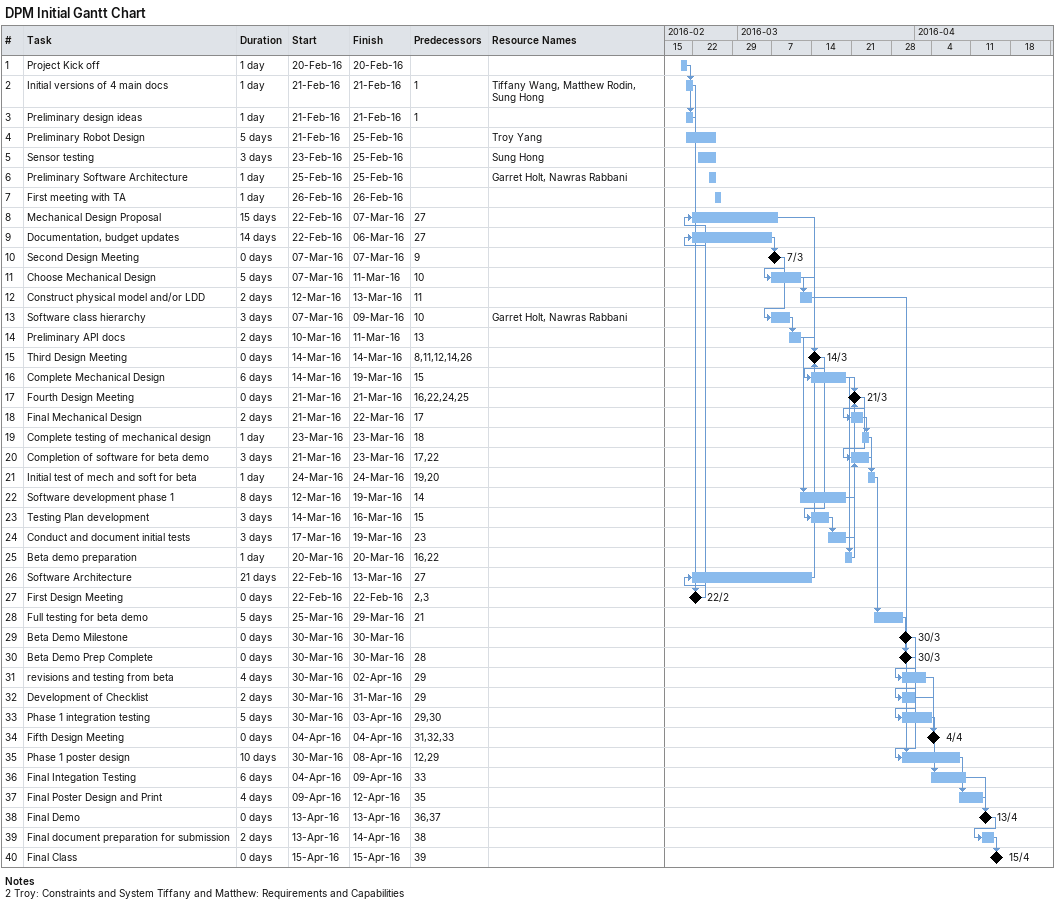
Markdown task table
DPM Initial Gantt Chart

| ID | Task | Duration | Start | Finish | Predecessors | Resources |
|---|---|---|---|---|---|---|
| 1 | Project Kick off | 1d | 2016-02-20 | 2016-02-20 |  |  |
| 2 | Initial versions of 4 main docs | 1d | 2016-02-21 | 2016-02-21 | 1 | Tiffany Wang, Matthew Rodin, Sung Hong |
| 3 | Preliminary design ideas | 1d | 2016-02-21 | 2016-02-21 | 1 |  |
| 4 | Preliminary Robot Design | 5d | 2016-02-21 | 2016-02-25 |  | Troy Yang |
| 5 | Sensor testing | 3d | 2016-02-23 | 2016-02-25 |  | Sung Hong |
| 6 | Preliminary Software Architecture | 1d | 2016-02-25 | 2016-02-25 |  | Garret Holt, Nawras Rabbani |
| 7 | First meeting with TA | 1d | 2016-02-26 | 2016-02-26 |  |  |
| 8 | Mechanical Design Proposal | 15d | 2016-02-22 | 2016-03-07 | 27 |  |
| 9 | Documentation, budget updates | 14d | 2016-02-22 | 2016-03-06 | 27 |  |
| 10 | Second Design Meeting | 0d | 2016-03-07 | 2016-03-07 | 9 |  |
| 11 | Choose Mechanical Design | 5d | 2016-03-07 | 2016-03-11 | 10 |  |
| 12 | Construct physical model and/or LDD | 2d | 2016-03-12 | 2016-03-13 | 11 |  |
| 13 | Software class hierarchy | 3d | 2016-03-07 | 2016-03-09 | 10 | Garret Holt, Nawras Rabbani |
| 14 | Preliminary API docs | 2d | 2016-03-10 | 2016-03-11 | 13 |  |
| 15 | Third Design Meeting | 0d | 2016-03-14 | 2016-03-14 | 8, 11, 12, 14, 26 |  |
| 16 | Complete Mechanical Design | 6d | 2016-03-14 | 2016-03-19 | 15 |  |
| 17 | Fourth Design Meeting | 0d | 2016-03-21 | 2016-03-21 | 16, 22, 24, 25 |  |
| 18 | Final Mechanical Design | 2d | 2016-03-21 | 2016-03-22 | 17 |  |
| 19 | Complete testing of mechanical design | 1d | 2016-03-23 | 2016-03-23 | 18 |  |
| 20 | Completion of software for beta demo | 3d | 2016-03-21 | 2016-03-23 | 17, 22 |  |
| 21 | Initial test of mech and soft for beta | 1d | 2016-03-24 | 2016-03-24 | 19, 20 |  |
| 22 | Software development phase 1 | 8d | 2016-03-12 | 2016-03-19 | 14 |  |
| 23 | Testing Plan development | 3d | 2016-03-14 | 2016-03-16 | 15 |  |
| 24 | Conduct and document initial tests | 3d | 2016-03-17 | 2016-03-19 | 23 |  |
| 25 | Beta demo preparation | 1d | 2016-03-20 | 2016-03-20 | 16, 22 |  |
| 26 | Software Architecture | 21d | 2016-02-22 | 2016-03-13 | 27 |  |
| 27 | First Design Meeting | 0d | 2016-02-22 | 2016-02-22 | 2, 3 |  |
| 28 | Full testing for beta demo | 5d | 2016-03-25 | 2016-03-29 | 21 |  |
| 29 | Beta Demo Milestone | 0d | 2016-03-30 | 2016-03-30 |  |  |
| 30 | Beta Demo Prep Complete | 0d | 2016-03-30 | 2016-03-30 | 28 |  |
| 31 | revisions and testing from beta | 4d | 2016-03-30 | 2016-04-02 | 29 |  |
| 32 | Development of Checklist | 2d | 2016-03-30 | 2016-03-31 | 29 |  |
| 33 | Phase 1 integration testing | 5d | 2016-03-30 | 2016-04-03 | 29, 30 |  |
| 34 | Fifth Design Meeting | 0d | 2016-04-04 | 2016-04-04 | 31, 32, 33 |  |
| 35 | Phase 1 poster design | 10d | 2016-03-30 | 2016-04-08 | 12, 29 |  |
| 36 | Final Integation Testing | 6d | 2016-04-04 | 2016-04-09 | 33 |  |
| 37 | Final Poster Design and Print | 4d | 2016-04-09 | 2016-04-12 | 35 |  |
| 38 | Final Demo | 0d | 2016-04-13 | 2016-04-13 | 36, 37 |  |
| 39 | Final document preparation for submission | 2d | 2016-04-13 | 2016-04-14 | 38 |  |
| 40 | Final Class | 0d | 2016-04-15 | 2016-04-15 | 39 |  |

Notes
- 2: Troy: Constraints and System Tiffany and Matthew: Requirements and Capabilities
